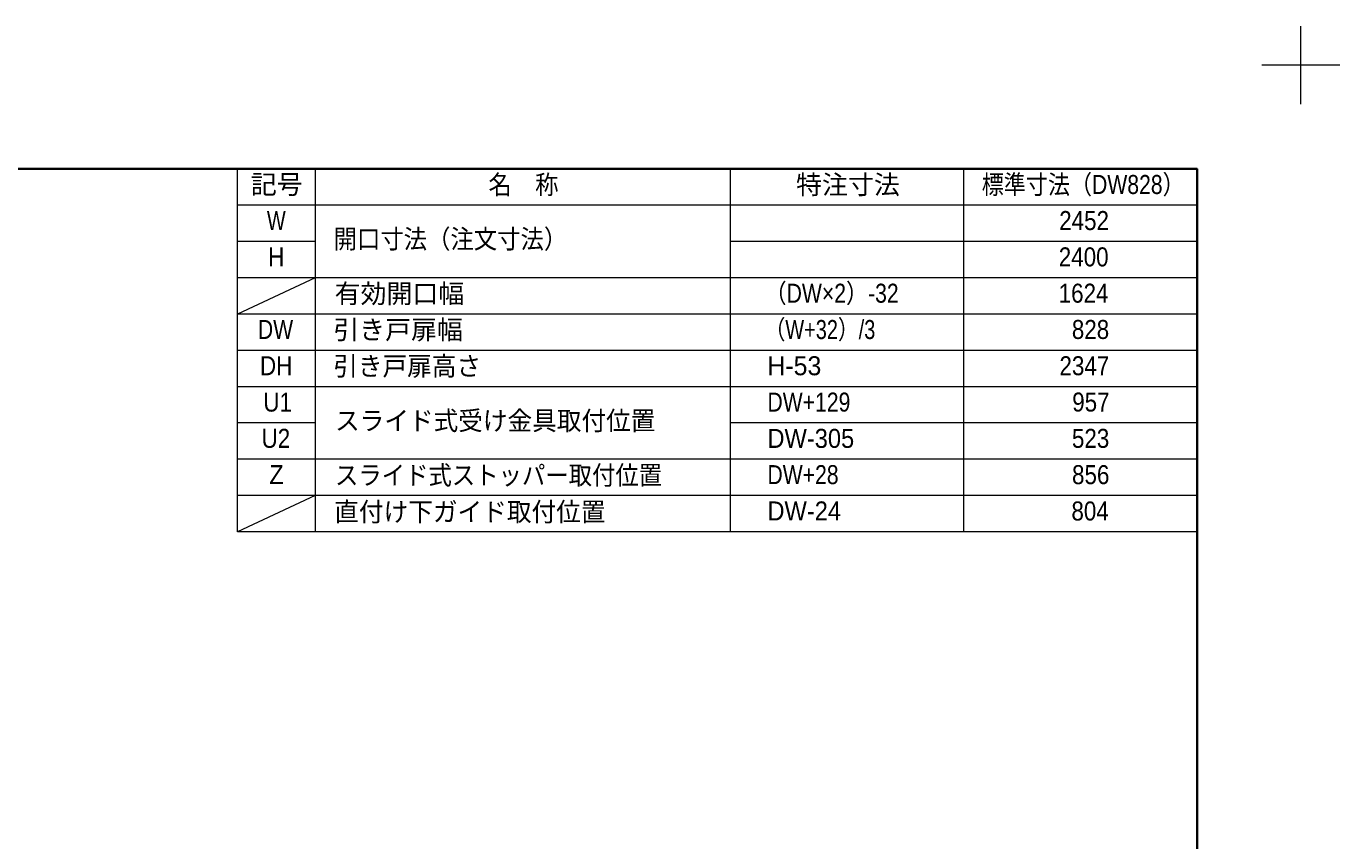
# Model space of a CAD drawing. Units: millimetres, scale not verified. Extents: x -6062 to 6062, y -3045 to 3045.
# Drawn here: x -45 to 2488, y 1474 to 3045 of the extents above; entities that cross this region are included whole.
import ezdxf
from ezdxf.enums import TextEntityAlignment as Align

# ---------------------------------------------------------------- set-up
doc = ezdxf.new("R2010")
doc.units = ezdxf.units.MM
doc.header["$LTSCALE"] = 20
doc.layers.add('0-5_1図面枠', color=7, linetype='Continuous', lineweight=15)
doc.styles.add('ＭＳ Ｐゴシック', font='')
doc.styles.get('ＭＳ Ｐゴシック').set_extended_font_data('MS PGothic')

# ---------------------------------------------------------------- blocks, each defined once
blk = doc.blocks.new('グループ-1')
at = {"layer": '0-5_1図面枠'}
for p, q in [((84000, 57900), (84000, 60900)), ((85500, 59400), (82500, 59400))]:
    blk.add_line(p, q, dxfattribs=at)
blk = doc.blocks.new('グループ-3')
at = {"layer": '0-5_1図面枠', "lineweight": 35}
blk.add_lwpolyline([(-80000, 55400), (80000, 55400), (80000, -55400), (-80000, -55400)], close=True, dxfattribs=at)
blk = doc.blocks.new('図面枠')
at = {"layer": '0-5_1図面枠'}
for name in ['グループ-1', 'グループ-3']:
    blk.add_blockref(name, (0, 0), dxfattribs=at)

msp = doc.modelspace()

# ---------------------------------------------------------------- linework, layer by layer
at = {"layer": '0-5_1図面枠'}
for p, q in [((512.5, 2770), (512.5, 2070)), ((1312.5, 2770), (1312.5, 2070)), ((1762.5, 2770), (1762.5, 2070)), ((2212.5, 2700), (362.5, 2700)), ((512.5, 2630), (362.5, 2630)), ((2212.5, 2630), (1312.5, 2630)), ((512.5, 2560), (362.5, 2490)), ((2212.5, 2560), (362.5, 2560)), ((2212.5, 2490), (362.5, 2490)), ((2212.5, 2420), (362.5, 2420)), ((2212.5, 2420), (362.5, 2420)), ((2212.5, 2350), (362.5, 2350)), ((512.5, 2280), (362.5, 2280)), ((2212.5, 2280), (1312.5, 2280)), ((2212.5, 2210), (362.5, 2210)), ((512.5, 2140), (362.5, 2070)), ((2212.5, 2140), (362.5, 2140))]:
    msp.add_line(p, q, dxfattribs=at)
msp.add_lwpolyline([(362.5, 2770), (2212.5, 2770), (2212.5, 2070), (362.5, 2070)], close=True, dxfattribs=at)

# ---------------------------------------------------------------- block references
at = {"layer": '0-5_1図面枠', "xscale": 0.05, "yscale": 0.05}
msp.add_blockref('図面枠', (-1787.5, 0), dxfattribs=at)

# ---------------------------------------------------------------- texts
at = {"layer": '0-5_1図面枠', "style": 'ＭＳ Ｐゴシック'}
for s, height, p in [('記号', 36.66, (388.23, 2710.85)), ('特注寸法', 36.66, (1439.42, 2710.35)), ('有効開口幅', 36.66, (549.79, 2500.19)), ('引き戸扉幅', 36.66, (547.12, 2430.56)), ('H-53', 36.69, (1384.05, 2361.03))]:
    msp.add_text(s, height=height, dxfattribs=at).set_placement(p, align=Align.BOTTOM_LEFT)
for s, height, width, p in [('名\u3000称', 36.69, 0.9, (846.3, 2710.27)), ('標準寸法（DW828）', 36.69, 0.85, (1797.3, 2710.56)), ('W', 36.69, 0.8, (419.25, 2641.03)), ('2452', 36.66, 0.9, (1946.64, 2641.03)), ('開口寸法（注文寸法）', 36.69, 0.9, (547.9, 2605.46)), ('H', 36.69, 0.9, (421.75, 2571.03)), ('2400', 36.66, 0.9, (1945.86, 2570.95)), ('（DW×2）-32', 36.69, 0.85, (1378.67, 2500.85)), ('1624', 36.66, 0.9, (1945.66, 2500.95)), ('（W+32）/3', 36.69, 0.8, (1378.67, 2430.85)), ('DW', 36.69, 0.85, (401.85, 2431.03)), ('828', 36.66, 0.9, (1971.03, 2431.03)), ('DH', 36.69, 0.9, (405.89, 2361.03)), ('引き戸扉高さ', 36.66, 0.95, (547.12, 2360.37)), ('2347', 36.66, 0.9, (1947.21, 2361.03)), ('U1', 36.69, 0.9, (412.35, 2290.95)), ('DW+129', 36.69, 0.85, (1384.22, 2290.95)), ('957', 36.66, 0.9, (1971.8, 2291.03)), ('スライド式受け金具取付位置', 36.66, 0.95, (550.57, 2255.17)), ('U2', 36.69, 0.9, (408.98, 2221.03)), ('DW-305', 36.69, 0.95, (1384.22, 2220.95)), ('523', 36.66, 0.9, (1971.23, 2221.03)), ('Z', 36.69, 0.95, (423.77, 2151.03)), ('スライド式ストッパー取付位置', 36.69, 0.9, (550.57, 2149.98)), ('DW+28', 36.69, 0.85, (1384.22, 2151.03)), ('856', 36.66, 0.9, (1971.43, 2151.03)), ('直付け下ガイド取付位置', 36.69, 0.95, (549.05, 2079.41)), ('DW-24', 36.69, 0.95, (1384.22, 2081.03)), ('804', 36.66, 0.9, (1970.25, 2080.95))]:
    msp.add_text(s, height=height, dxfattribs=dict(at, width=width)).set_placement(p, align=Align.BOTTOM_LEFT)

doc.saveas('drawing.dxf')
